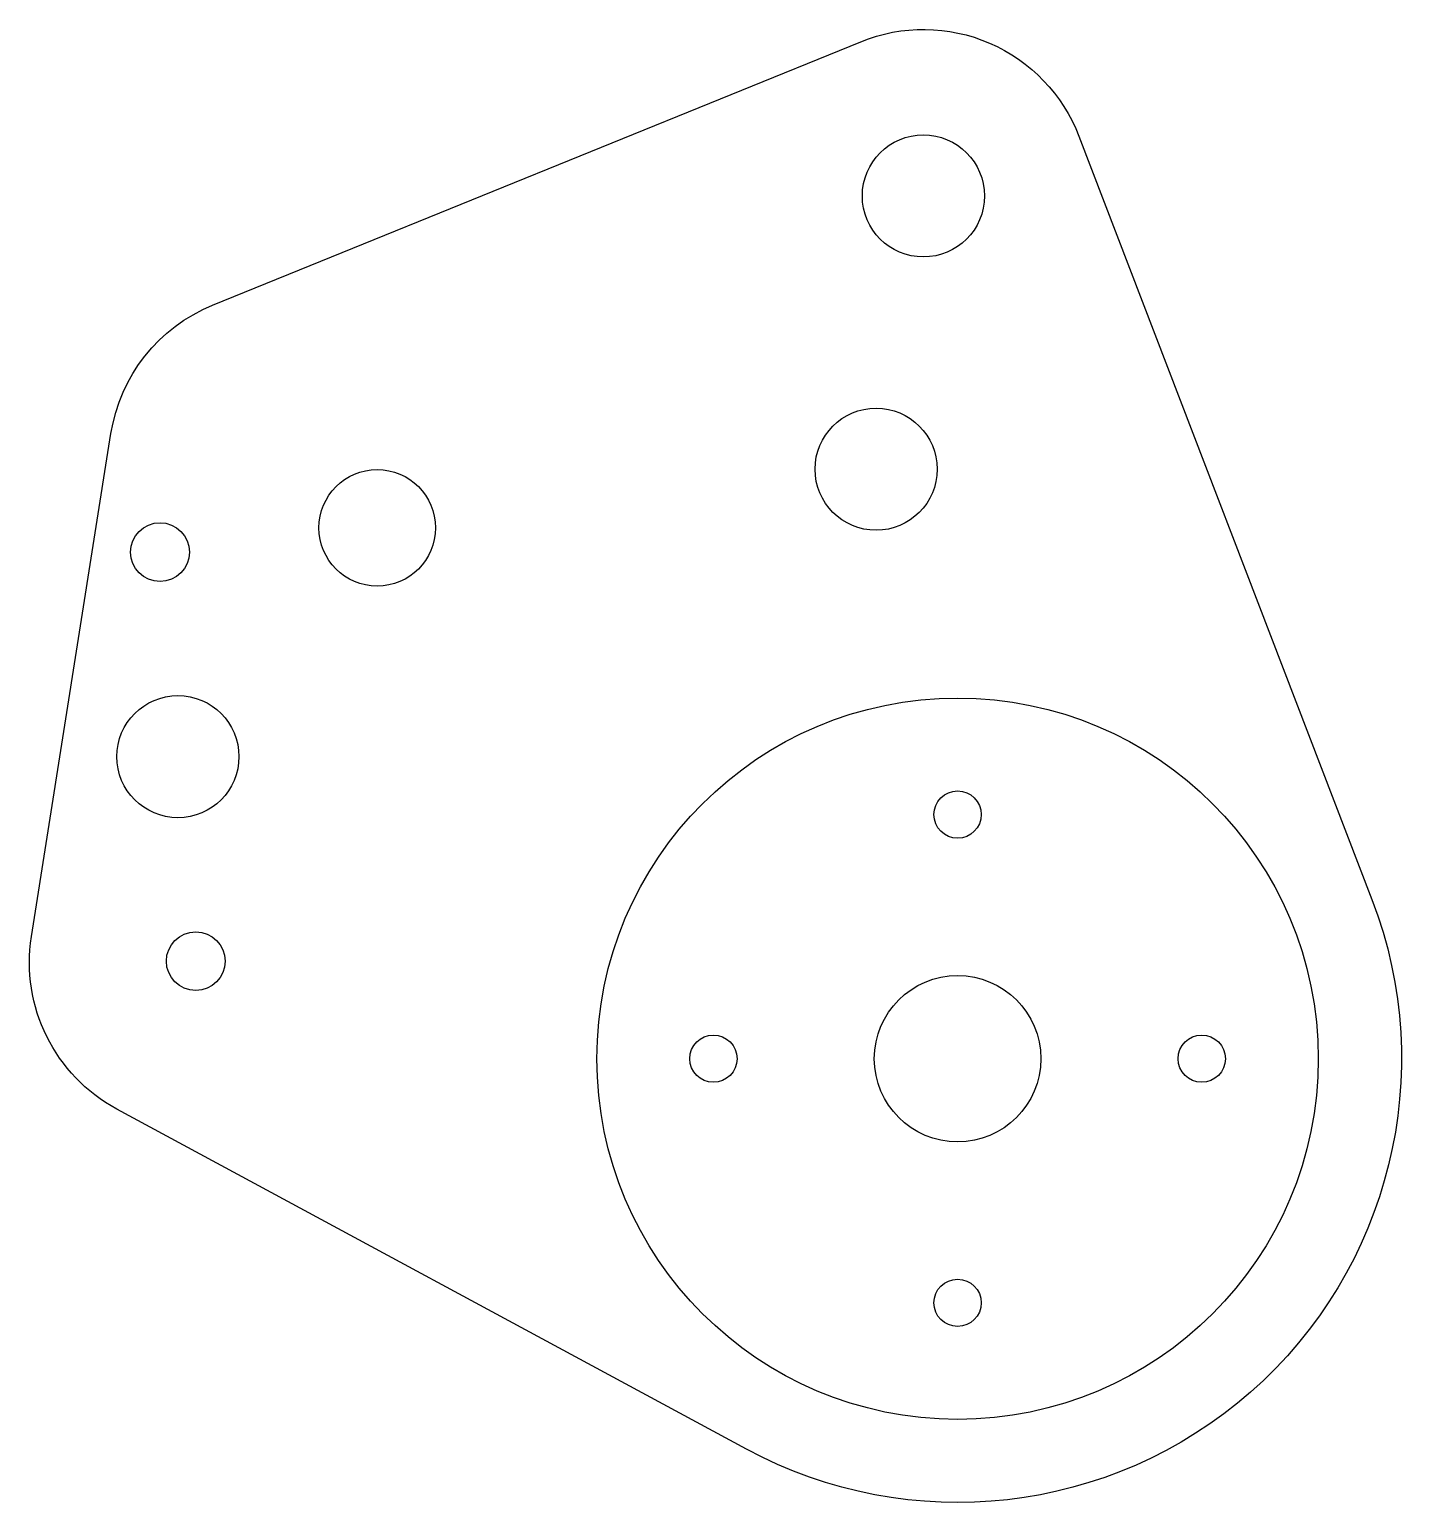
# Model space of a CAD drawing. Header units: millimetres. Extents: x -17 to 106, y -117 to 16.
import ezdxf

# ---------------------------------------------------------------- set-up
doc = ezdxf.new("R2010")
doc.units = ezdxf.units.MM
doc.layers.get('0').update_dxf_attribs({"linetype": 'CONTINUOUS'})

msp = doc.modelspace()

# ---------------------------------------------------------------- linework, layer by layer
msp.add_lwpolyline([(103.56, -62.84, -0.69622), (47.21, -112.37), (-9.53, -81.72, -0.318162), (-17.22, -66.18), (-10.06, -20.84, -0.262784), (-0.9, -9.28), (57.49, 14.47, -0.41997), (77.15, 5.95)], format="xyb", close=True)
for centre, radius in [((63.14, 0.57), 5.5), ((63.14, 0.57), 5.5), ((58.88, -24.06), 5.5), ((58.88, -24.06), 5.5), ((13.93, -29.34), 5.25), ((13.93, -29.34), 5.25), ((-5.64, -31.53), 2.65), ((-5.64, -31.53), 2.65), ((-4.03, -49.96), 5.5), ((-4.03, -49.96), 5.5), ((66.22, -77.18), 32.5), ((66.22, -77.18), 32.5), ((66.22, -55.18), 2.13), ((-2.42, -68.39), 2.65), ((-2.42, -68.39), 2.65), ((66.22, -77.18), 7.5), ((44.22, -77.18), 2.13), ((88.22, -77.18), 2.13), ((66.22, -99.18), 2.13)]:
    msp.add_circle(centre, radius)

doc.saveas('drawing.dxf')
